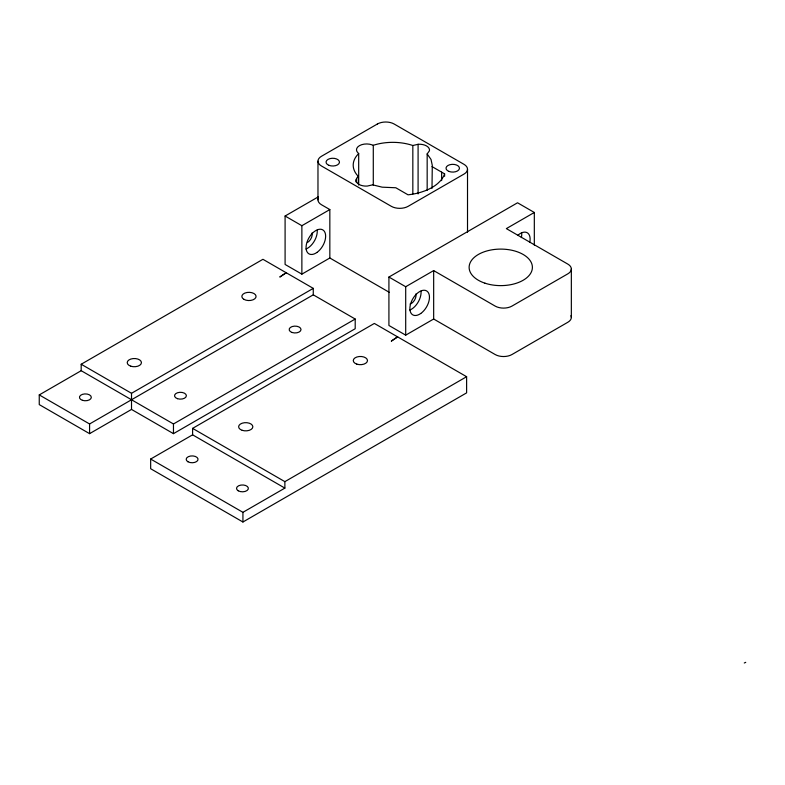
<?xml version="1.0" encoding="UTF-8"?>
<svg xmlns="http://www.w3.org/2000/svg" width="785" height="785" viewBox="0 0 785 785"><rect width="100%" height="100%" fill="white"/><g stroke="black" fill="none" stroke-linecap="round" stroke-linejoin="round"><path stroke-width="1.18" d="M431.995 188.371L432.29 165.38L431.034 159.463L427.168 153.938L429.454 150.759A10.136 5.848 0 0 0 418.228 144.273L412.832 145.51A39.544 22.834 0 0 0 373.287 145.304L372.031 144.852A10.136 5.848 0 0 0 359.451 145.657A10.136 5.848 0 0 0 358.048 152.918L358.686 153.575L358.686 185.064M356.066 181.934L356.547 178.313L358.323 176.409A39.544 22.834 0 0 1 358.686 153.575M389.223 292.285L329.837 258L301.872 274.142L285.092 264.457L285.092 216.022L318.327 196.839M285.092 216.022L301.872 225.707L329.837 209.566L329.837 258M355.203 319.034L173.465 423.969L81.189 370.697L81.189 364.24L262.936 259.305L313.264 288.37L313.264 294.826L89.578 423.969L39.25 394.914L39.25 404.599L89.578 433.654L131.517 409.436L173.465 433.654L355.203 328.729L355.203 319.034L313.264 294.826M39.25 394.914L81.189 370.697M81.189 364.24L131.517 393.295L313.264 288.37M570.94 315.629A11.863 6.849 0 0 1 567.869 322.242L511.948 354.535A11.863 6.849 0 0 1 495.178 354.535L433.663 319.014L405.698 335.156L388.918 325.471L388.918 277.046L517.541 202.785L534.32 212.47L534.32 245.165M388.918 277.046L405.698 286.731L433.663 270.589L495.178 306.101A11.863 6.849 0 0 0 511.948 306.101L567.869 273.818A11.863 6.849 0 0 0 567.869 264.133L506.354 228.612L534.32 212.47M192.6 434.831L192.6 428.374L374.347 323.44L466.614 376.712L466.614 392.863L242.928 522.005L150.661 468.733L150.661 459.048L192.6 434.831L284.876 488.103L284.876 481.647L466.614 376.712M150.661 459.048L242.928 512.32L284.876 488.103M744.278 662.991L745.75 662.344M431.995 166.577L444.604 173.858L444.604 176.282M329.837 209.566L321.448 204.728A11.863 6.849 0 0 1 318.376 198.114M192.6 428.374L284.876 481.647M571.343 268.97L571.343 317.405M467.517 169.207L467.517 232.174M441.631 172.141L441.631 180.619M433.663 270.589L433.663 319.014M427.168 153.938L427.168 190.264M418.091 144.293L418.091 193.934M412.832 145.51L412.832 193.934M405.698 286.731L405.698 335.156M373.287 145.304L373.287 185.25M358.323 176.409L358.323 183.67M317.974 161.141L317.974 199.881M301.872 225.707L301.872 274.142M242.928 512.32L242.928 522.005M173.465 423.969L173.465 433.654M131.517 393.295L131.517 409.436M89.578 423.969L89.578 433.654M421.015 291.166A13.836 7.987 -60 0 1 409.819 310.055M517.953 235.176A13.836 7.987 -60 0 1 529.747 242.428M521.613 232.546A13.836 7.987 -60 0 1 521.358 237.58M415.883 293.963A6.722 3.886 -60 0 1 410.064 304.04M444.604 173.858A45.922 26.513 0 0 1 440.032 181.266L437.687 183.523A45.922 26.513 0 0 1 424.822 190.892L420.907 192.227A45.922 26.513 0 0 1 408.033 194.817L395.817 187.762L382.158 187.173L372.659 184.838L367.252 186.074A10.136 5.848 0 0 1 356.037 179.598M317.189 230.142A13.836 7.987 -60 0 1 305.993 249.031M312.057 232.939A6.722 3.886 -60 0 1 307.465 242.496M286.201 272.738L279.97 276.919L286.201 272.738M397.612 336.873L391.381 341.053L397.612 336.873M377.369 124.01L321.448 156.293A11.863 6.849 0 0 0 321.448 165.978L391.342 206.337A11.863 6.849 0 0 0 408.121 206.337L464.043 174.054A11.863 6.849 0 0 0 464.043 164.369L394.139 124.01A11.863 6.849 0 0 0 377.369 124.01M420.76 313.48A13.836 7.987 -60 0 0 427.56 291.627A13.836 7.987 -60 0 0 410.712 303.52A13.836 7.987 -60 0 0 420.76 313.48M484.953 283.179A31.636 18.261 0 0 0 532.397 267.361A31.636 18.261 0 0 0 484.953 251.543A31.636 18.261 0 0 0 484.953 283.179M356.812 364.132A7.114 4.111 0 0 0 367.488 360.57A7.114 4.111 0 0 0 356.812 357.018A7.114 4.111 0 0 0 356.812 364.132M187.919 461.747A5.927 3.425 0 0 0 197.84 460.216A5.927 3.425 0 0 0 190.578 456.016A5.927 3.425 0 0 0 187.919 461.747M238.248 490.802A5.927 3.425 0 0 0 248.168 489.271A5.927 3.425 0 0 0 240.907 485.081A5.927 3.425 0 0 0 238.248 490.802M242.173 430.317A7.114 4.111 0 0 0 252.849 426.755A7.114 4.111 0 0 0 242.173 423.203A7.114 4.111 0 0 0 242.173 430.317M130.761 366.183A7.114 4.111 0 0 0 141.437 362.621A7.114 4.111 0 0 0 130.761 359.069A7.114 4.111 0 0 0 130.761 366.183M243.919 299.34A7.114 4.111 0 0 0 255.832 297.505A7.114 4.111 0 0 0 247.108 292.471A7.114 4.111 0 0 0 243.919 299.34M177.488 398.682A5.927 3.425 0 0 0 186.379 395.718A5.927 3.425 0 0 0 177.488 392.755A5.927 3.425 0 0 0 177.488 398.682M292.128 332.497A5.927 3.425 0 0 0 301.018 329.533A5.927 3.425 0 0 0 292.128 326.57A5.927 3.425 0 0 0 292.128 332.497M82.415 400.301A5.927 3.425 0 0 0 91.315 397.328A5.927 3.425 0 0 0 82.415 394.364A5.927 3.425 0 0 0 82.415 400.301M316.934 252.456A13.836 7.987 -60 0 0 323.734 230.604A13.836 7.987 -60 0 0 306.886 242.496A13.836 7.987 -60 0 0 316.934 252.456M328.895 165.311A6.722 3.886 0 0 0 339.444 162.475A6.722 3.886 0 0 0 329.916 158.619A6.722 3.886 0 0 0 328.895 165.311M448.883 171.395A6.722 3.886 0 0 0 459.431 168.549A6.722 3.886 0 0 0 449.893 164.693A6.722 3.886 0 0 0 448.883 171.395"/></g></svg>
